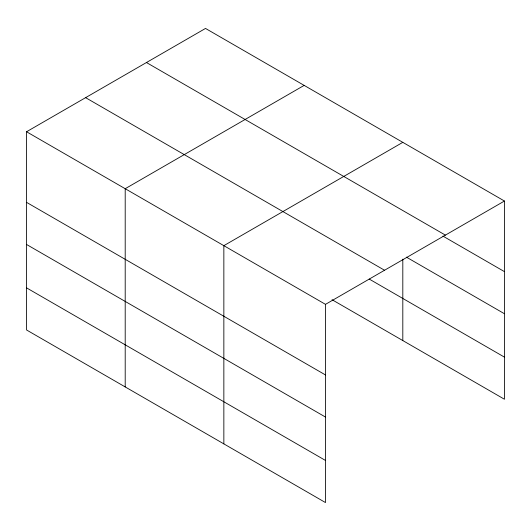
<?xml version="1.0" encoding="UTF-8"?>
<svg xmlns="http://www.w3.org/2000/svg" width="531" height="531" viewBox="0 0 531 531"><rect width="100%" height="100%" fill="white"/><g stroke="black" fill="none" stroke-linecap="round" stroke-linejoin="round"><path stroke-width="0.8" d="M325.49 417.061L325.49 304.349L26.55 131.754L26.55 329.97L325.49 502.565L325.49 417.061L26.55 244.472M332.041 299.703L504.45 399.246L504.45 201.03L205.51 28.435L26.55 131.754M304.157 85.391L125.203 188.711L125.203 386.926M402.81 142.348L223.85 245.667L223.85 443.883M325.49 304.349L504.45 201.03M146.45 62.532L445.396 235.12M442.894 236.089L504.45 271.633M406.388 257.13L504.45 313.741M85.604 97.658L384.55 270.252M369.211 279.054L504.45 357.131M26.55 202.357L325.49 374.952M26.55 287.862L325.49 460.45M402.81 259.155L402.81 340.563"/></g></svg>
